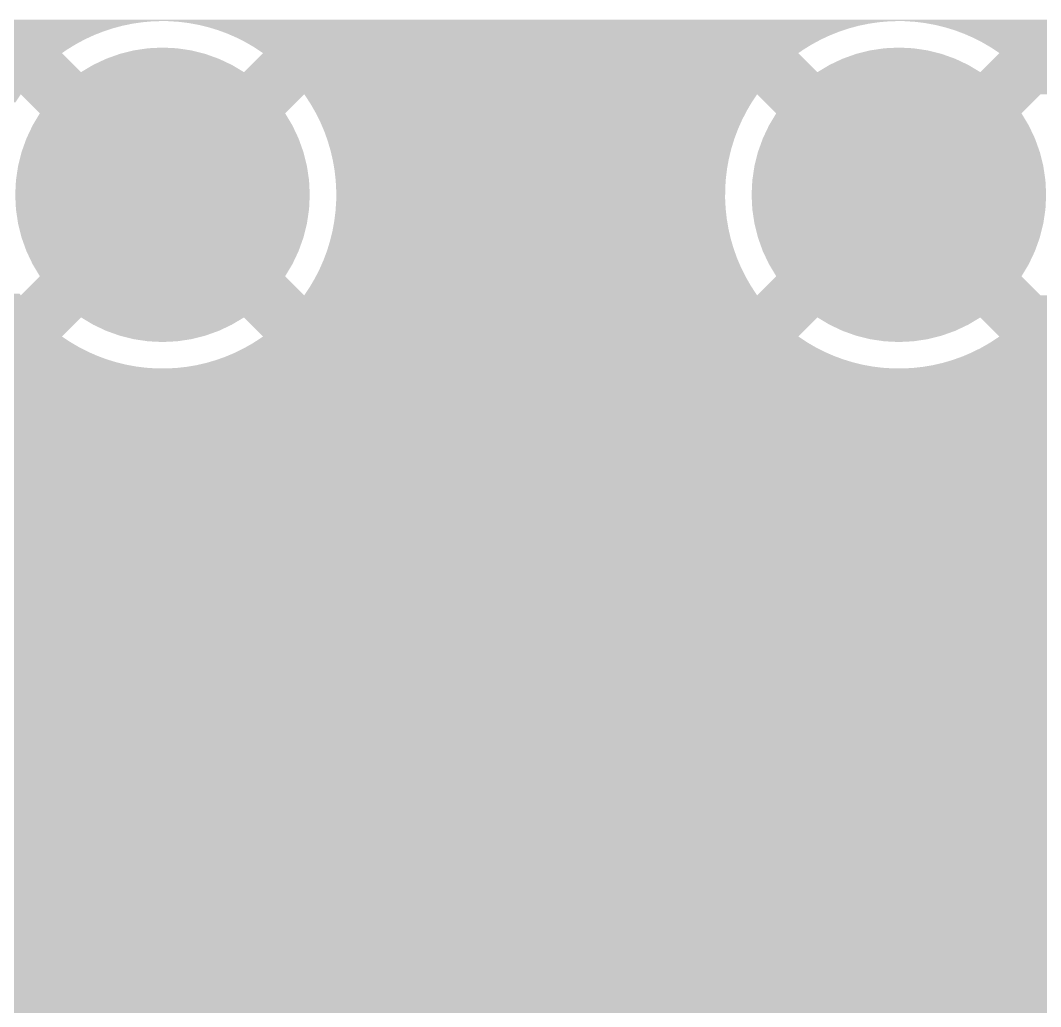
# Model space of a CAD drawing. Extents: x 295 to 953, y 10 to 290.
# Drawn here: x 609.03 to 614.84, y 225.75 to 231.36 of the extents above; entities that cross this region are included whole.
import ezdxf

# ---------------------------------------------------------------- set-up
doc = ezdxf.new("R2010")
doc.units = 0
doc.header["$LTSCALE"] = 5
doc.header["$MEASUREMENT"] = 0
doc.layers.get('0').update_dxf_attribs({"linetype": 'CONTINUOUS', "lineweight": 25})

msp = doc.modelspace()

# ---------------------------------------------------------------- linework, layer by layer
at = {"const_width": 0.8382}
for points in [[(609.4227, 230.3691, 1), (610.2609, 230.3691, 1)], [(613.6137, 230.3691, 1), (614.4519, 230.3691, 1)]]:
    msp.add_lwpolyline(points, format="xyb", close=True, dxfattribs=at)
for points in [[(546.8298, 231.3233), (546.8336, 231.3315), (609.5832, 231.3233), (609.6136, 231.3315)], [(546.8336, 231.3315), (546.8392, 231.3431), (609.6136, 231.3315), (609.67, 231.3431)], [(546.8392, 231.3431), (546.8431, 231.3515), (609.67, 231.3431), (609.7269, 231.3515)], [(546.8431, 231.3515), (546.8455, 231.3565), (609.7269, 231.3515), (609.7843, 231.3565)], [(546.8455, 231.3565), (546.8463, 231.3582), (609.7843, 231.3565), (609.8418, 231.3582)], [(546.8463, 231.3582), (546.8499, 231.3658), (630.273, 231.3582), (630.273, 231.3658)], [(609.8764, 231.3576), (609.8418, 231.3582), (614.012, 231.3576), (614.0328, 231.3582)], [(609.8931, 231.3565), (609.8764, 231.3576), (613.9753, 231.3565), (614.012, 231.3576)], [(609.9339, 231.3539), (609.8931, 231.3565), (613.9453, 231.3539), (613.9753, 231.3565)], [(609.9534, 231.3515), (609.9339, 231.3539), (613.9179, 231.3515), (613.9453, 231.3539)], [(609.9911, 231.3468), (609.9534, 231.3515), (613.8864, 231.3468), (613.9179, 231.3515)], [(610.0115, 231.3431), (609.9911, 231.3468), (613.861, 231.3431), (613.8864, 231.3468)], [(610.0477, 231.3365), (610.0115, 231.3431), (613.8289, 231.3365), (613.861, 231.3431)], [(610.0684, 231.3315), (610.0477, 231.3365), (613.8046, 231.3315), (613.8289, 231.3365)], [(610.1037, 231.3229), (610.0684, 231.3315), (613.7726, 231.3229), (613.8046, 231.3315)], [(614.0674, 231.3576), (614.0328, 231.3582), (630.273, 231.3576), (630.273, 231.3582)], [(614.1249, 231.3539), (614.0674, 231.3576), (630.273, 231.3539), (630.273, 231.3576)], [(614.1821, 231.3468), (614.1249, 231.3539), (630.273, 231.3468), (630.273, 231.3539)], [(614.2387, 231.3365), (614.1821, 231.3468), (630.273, 231.3365), (630.273, 231.3468)], [(614.2947, 231.3229), (614.2387, 231.3365), (630.273, 231.3229), (630.273, 231.3365)], [(546.7872, 231.2528), (546.8033, 231.2771), (609.3976, 231.2528), (609.4498, 231.2771)], [(546.8033, 231.2771), (546.8067, 231.2823), (609.4498, 231.2771), (609.4628, 231.2823)], [(546.8067, 231.2823), (546.8158, 231.2984), (609.4628, 231.2823), (609.5033, 231.2984)], [(546.8158, 231.2984), (546.826, 231.3165), (609.5033, 231.2984), (609.558, 231.3165)], [(546.826, 231.3165), (546.8298, 231.3233), (609.558, 231.3165), (609.5832, 231.3233)], [(610.1243, 231.3165), (610.1037, 231.3229), (613.749, 231.3165), (613.7726, 231.3229)], [(610.1587, 231.306), (610.1243, 231.3165), (613.7172, 231.306), (613.749, 231.3165)], [(610.1792, 231.2984), (610.1587, 231.306), (613.6943, 231.2984), (613.7172, 231.306)], [(610.2127, 231.286), (610.1792, 231.2984), (613.6631, 231.286), (613.6943, 231.2984)], [(610.2329, 231.2771), (610.2127, 231.286), (613.6408, 231.2771), (613.6631, 231.286)], [(610.2654, 231.2629), (610.2329, 231.2771), (613.6102, 231.2629), (613.6408, 231.2771)], [(614.3497, 231.306), (614.2947, 231.3229), (630.273, 231.306), (630.273, 231.3229)], [(614.4037, 231.286), (614.3497, 231.306), (630.273, 231.286), (630.273, 231.306)], [(614.4564, 231.2629), (614.4037, 231.286), (630.273, 231.2629), (630.273, 231.286)], [(540.9915, 231.2082), (541.0037, 231.2254), (609.3191, 231.2082), (609.3469, 231.2254)], [(541.0037, 231.2254), (541.0162, 231.2431), (609.3469, 231.2254), (609.3796, 231.2431)], [(546.7808, 231.2431), (546.7872, 231.2528), (609.3796, 231.2431), (609.3976, 231.2528)], [(610.2852, 231.2528), (610.2654, 231.2629), (613.5886, 231.2528), (613.6102, 231.2629)], [(610.3167, 231.2367), (610.2852, 231.2528), (613.5588, 231.2367), (613.5886, 231.2528)], [(610.3359, 231.2254), (610.3167, 231.2367), (613.5379, 231.2254), (613.5588, 231.2367)], [(610.3664, 231.2076), (610.3359, 231.2254), (613.509, 231.2076), (613.5379, 231.2254)], [(614.5077, 231.2367), (614.4564, 231.2629), (630.273, 231.2367), (630.273, 231.2629)], [(614.5574, 231.2076), (614.5077, 231.2367), (630.273, 231.2076), (630.273, 231.2367)], [(546.5205, 231.1952), (546.5075, 231.2082), (609.298, 231.1952), (609.3191, 231.2082)], [(546.5401, 231.1756), (546.5205, 231.1952), (609.2694, 231.1756), (609.298, 231.1952)], [(546.6267, 231.089), (546.5401, 231.1756), (609.3561, 231.089), (609.2694, 231.1756)], [(610.2361, 230.9975), (610.4143, 231.1756), (613.6386, 230.9975), (613.4604, 231.1756)], [(610.3849, 231.1952), (610.3664, 231.2076), (613.489, 231.1952), (613.509, 231.2076)], [(610.4142, 231.1756), (610.3849, 231.1952), (613.4604, 231.1756), (613.489, 231.1952)], [(614.4271, 230.9975), (614.6053, 231.1756), (630.273, 230.9975), (630.273, 231.1756)], [(614.6053, 231.1756), (614.5574, 231.2076), (630.273, 231.1756), (630.273, 231.2076)], [(609.6785, 231.0923), (609.6932, 231.0959), (610.0067, 231.0923), (609.9885, 231.0959)], [(609.6932, 231.0959), (609.7281, 231.1018), (609.9885, 231.0959), (609.9578, 231.1018)], [(609.7281, 231.1018), (609.7424, 231.1042), (609.9578, 231.1018), (609.9382, 231.1042)], [(609.7424, 231.1042), (609.7791, 231.1079), (609.9382, 231.1042), (609.9083, 231.1079)], [(609.7791, 231.1079), (609.792, 231.1092), (609.9083, 231.1079), (609.885, 231.1092)], [(609.792, 231.1092), (609.8362, 231.1107), (609.885, 231.1092), (609.8585, 231.1107)], [(609.8362, 231.1107), (609.8418, 231.1109), (609.8585, 231.1107), (609.8418, 231.1109)], [(613.8695, 231.0923), (613.8842, 231.0959), (614.1977, 231.0923), (614.1795, 231.0959)], [(613.8842, 231.0959), (613.9191, 231.1018), (614.1795, 231.0959), (614.1488, 231.1018)], [(613.9191, 231.1018), (613.9334, 231.1042), (614.1488, 231.1018), (614.1292, 231.1042)], [(613.9334, 231.1042), (613.9701, 231.1079), (614.1292, 231.1042), (614.0993, 231.1079)], [(613.9701, 231.1079), (613.983, 231.1092), (614.0993, 231.1079), (614.076, 231.1092)], [(613.983, 231.1092), (614.0272, 231.1107), (614.076, 231.1092), (614.0495, 231.1107)], [(614.0272, 231.1107), (614.0328, 231.1109), (614.0495, 231.1107), (614.0328, 231.1109)], [(546.5302, 231.0319), (546.5719, 231.0538), (609.4132, 231.0319), (609.3912, 231.0538)], [(546.5719, 231.0538), (546.6118, 231.0787), (609.3912, 231.0538), (609.3664, 231.0787)], [(546.6118, 231.0787), (546.6267, 231.089), (609.3664, 231.0787), (609.3561, 231.089)], [(609.5055, 231.0302), (609.5363, 231.0446), (610.1774, 231.0302), (610.1483, 231.0446)], [(609.5363, 231.0446), (609.5506, 231.0513), (610.1483, 231.0446), (610.1321, 231.0513)], [(609.5506, 231.0513), (609.5825, 231.0637), (610.1321, 231.0513), (610.1022, 231.0637)], [(609.5825, 231.0637), (609.5971, 231.0694), (610.1022, 231.0637), (610.0854, 231.0694)], [(609.5971, 231.0694), (609.63, 231.0796), (610.0854, 231.0694), (610.0549, 231.0796)], [(609.63, 231.0796), (609.6447, 231.0842), (610.0549, 231.0796), (610.0375, 231.0842)], [(609.6447, 231.0842), (609.6785, 231.0923), (610.0375, 231.0842), (610.0067, 231.0923)], [(613.6965, 231.0302), (613.7273, 231.0446), (614.3684, 231.0302), (614.3393, 231.0446)], [(613.7273, 231.0446), (613.7416, 231.0513), (614.3393, 231.0446), (614.3231, 231.0513)], [(613.7416, 231.0513), (613.7735, 231.0637), (614.3231, 231.0513), (614.2932, 231.0637)], [(613.7735, 231.0637), (613.7881, 231.0694), (614.2932, 231.0637), (614.2764, 231.0694)], [(613.7881, 231.0694), (613.821, 231.0796), (614.2764, 231.0694), (614.2459, 231.0796)], [(613.821, 231.0796), (613.8357, 231.0842), (614.2459, 231.0796), (614.2285, 231.0842)], [(613.8357, 231.0842), (613.8695, 231.0923), (614.2285, 231.0842), (614.1977, 231.0923)], [(546.3515, 230.9752), (546.3976, 230.9846), (630.273, 230.9752), (630.273, 230.9846)], [(546.3976, 230.9846), (546.4429, 230.9972), (630.273, 230.9846), (630.273, 230.9972)], [(546.4437, 230.9975), (546.4872, 231.013), (609.4476, 230.9975), (609.4321, 231.013)], [(546.4872, 231.013), (546.5302, 231.0319), (609.4321, 231.013), (609.4132, 231.0319)], [(609.4476, 230.9975), (609.4618, 231.0061), (610.2361, 230.9975), (610.2211, 231.0061)], [(609.4618, 231.0061), (609.4915, 231.0225), (610.2211, 231.0061), (610.193, 231.0225)], [(609.4915, 231.0225), (609.5055, 231.0302), (610.193, 231.0225), (610.1774, 231.0302)], [(613.6386, 230.9975), (613.6528, 231.0061), (614.4271, 230.9975), (614.4121, 231.0061)], [(613.6528, 231.0061), (613.6825, 231.0225), (614.4121, 231.0061), (614.384, 231.0225)], [(613.6825, 231.0225), (613.6965, 231.0302), (614.384, 231.0225), (614.3684, 231.0302)], [(540.5333, 230.895), (540.6748, 230.9415), (609.0042, 230.895), (609.0353, 230.9415)], [(540.6748, 230.9415), (540.6835, 230.9444), (630.273, 230.9415), (630.273, 230.9444)], [(540.6835, 230.9444), (540.7212, 230.9665), (630.273, 230.9444), (630.273, 230.9665)], [(546.2579, 230.9665), (546.3048, 230.9692), (630.273, 230.9665), (630.273, 230.9692)], [(546.3048, 230.9692), (546.3515, 230.9752), (630.273, 230.9692), (630.273, 230.9752)], [(609.2134, 230.7634), (609.0353, 230.9415), (610.4702, 230.7634), (610.6484, 230.9415)], [(610.6551, 230.932), (610.6484, 230.9415), (613.2199, 230.932), (613.2263, 230.9415)], [(610.68, 230.8936), (610.6551, 230.932), (613.1943, 230.8936), (613.2199, 230.932)], [(613.4044, 230.7634), (613.2263, 230.9415), (614.6612, 230.7634), (614.8394, 230.9415)], [(610.6865, 230.8837), (610.68, 230.8936), (613.1885, 230.8837), (613.1943, 230.8936)], [(610.7091, 230.844), (610.6865, 230.8837), (613.1652, 230.844), (613.1885, 230.8837)], [(610.715, 230.8337), (610.7091, 230.844), (613.16, 230.8337), (613.1652, 230.844)], [(610.7353, 230.7927), (610.715, 230.8337), (613.1391, 230.7927), (613.16, 230.8337)], [(609.1968, 230.7347), (609.2134, 230.7633), (610.4873, 230.7347), (610.4702, 230.7633)], [(609.2134, 230.7633), (609.2134, 230.7634), (610.4702, 230.7633), (610.4702, 230.7634)], [(610.7405, 230.7821), (610.7353, 230.7927), (613.1344, 230.7821), (613.1391, 230.7927)], [(610.7585, 230.7399), (610.7405, 230.7821), (613.1159, 230.7399), (613.1344, 230.7821)], [(613.3878, 230.7347), (613.4044, 230.7633), (614.6783, 230.7347), (614.6612, 230.7633)], [(613.4044, 230.7633), (613.4044, 230.7634), (614.6612, 230.7633), (614.6612, 230.7634)], [(609.1663, 230.6755), (609.1737, 230.6905), (610.517, 230.6755), (610.5104, 230.6905)], [(609.1737, 230.6905), (609.1884, 230.7202), (610.5104, 230.6905), (610.4949, 230.7202)], [(609.1884, 230.7202), (609.1968, 230.7347), (610.4949, 230.7202), (610.4873, 230.7347)], [(610.7631, 230.7291), (610.7585, 230.7399), (613.1119, 230.7291), (613.1159, 230.7399)], [(610.7785, 230.686), (610.7631, 230.7291), (613.0959, 230.686), (613.1119, 230.7291)], [(613.3573, 230.6755), (613.3647, 230.6905), (614.708, 230.6755), (614.7014, 230.6905)], [(613.3647, 230.6905), (613.3794, 230.7202), (614.7014, 230.6905), (614.6859, 230.7202)], [(613.3794, 230.7202), (613.3878, 230.7347), (614.6859, 230.7202), (614.6783, 230.7347)], [(609.1366, 230.598), (609.1472, 230.6294), (610.5474, 230.598), (610.5361, 230.6294)], [(609.1472, 230.6294), (609.1536, 230.6449), (610.5361, 230.6294), (610.5305, 230.6449)], [(609.1536, 230.6449), (609.1663, 230.6755), (610.5305, 230.6449), (610.517, 230.6755)], [(610.7824, 230.6749), (610.7785, 230.686), (613.0925, 230.6749), (613.0959, 230.686)], [(610.7953, 230.6309), (610.7824, 230.6749), (613.079, 230.6309), (613.0925, 230.6749)], [(610.7986, 230.6197), (610.7953, 230.6309), (613.0763, 230.6197), (613.079, 230.6309)], [(613.3276, 230.598), (613.3382, 230.6294), (614.7384, 230.598), (614.7271, 230.6294)], [(613.3382, 230.6294), (613.3446, 230.6449), (614.7271, 230.6294), (614.7215, 230.6449)], [(613.3446, 230.6449), (613.3573, 230.6755), (614.7215, 230.6449), (614.708, 230.6755)], [(609.1228, 230.5501), (609.1313, 230.5822), (610.5612, 230.5501), (610.552, 230.5822)], [(609.1313, 230.5822), (609.1366, 230.598), (610.552, 230.5822), (610.5474, 230.598)], [(610.809, 230.5749), (610.7986, 230.6197), (613.0654, 230.5749), (613.0763, 230.6197)], [(610.8116, 230.5635), (610.809, 230.5749), (613.0633, 230.5635), (613.0654, 230.5749)], [(613.3138, 230.5501), (613.3223, 230.5822), (614.7522, 230.5501), (614.743, 230.5822)], [(613.3223, 230.5822), (613.3276, 230.598), (614.743, 230.5822), (614.7384, 230.598)], [(609.1123, 230.5013), (609.1186, 230.534), (610.5718, 230.5013), (610.5647, 230.534)], [(609.1186, 230.534), (609.1228, 230.5501), (610.5647, 230.534), (610.5612, 230.5501)], [(610.8193, 230.5183), (610.8116, 230.5635), (613.0551, 230.5183), (613.0633, 230.5635)], [(610.8213, 230.5068), (610.8193, 230.5183), (613.0537, 230.5068), (613.0551, 230.5183)], [(613.3033, 230.5013), (613.3096, 230.534), (614.7628, 230.5013), (614.7557, 230.534)], [(613.3096, 230.534), (613.3138, 230.5501), (614.7557, 230.534), (614.7522, 230.5501)], [(609.1051, 230.452), (609.1091, 230.485), (610.579, 230.452), (610.5742, 230.485)], [(609.1091, 230.485), (609.1123, 230.5013), (610.5742, 230.485), (610.5718, 230.5013)], [(610.8263, 230.4612), (610.8213, 230.5068), (613.0481, 230.4612), (613.0537, 230.5068)], [(610.8276, 230.4496), (610.8263, 230.4612), (613.0473, 230.4496), (613.0481, 230.4612)], [(613.2961, 230.452), (613.3001, 230.485), (614.77, 230.452), (614.7652, 230.485)], [(613.3001, 230.485), (613.3033, 230.5013), (614.7652, 230.485), (614.7628, 230.5013)], [(609.1002, 230.3857), (609.1011, 230.4023), (610.5831, 230.3857), (610.5829, 230.4023)], [(609.1011, 230.4023), (609.103, 230.4355), (610.5829, 230.4023), (610.5803, 230.4355)], [(609.103, 230.4355), (609.1051, 230.452), (610.5803, 230.4355), (610.579, 230.452)], [(610.83, 230.4037), (610.8276, 230.4496), (613.0444, 230.4037), (613.0473, 230.4496)], [(610.8306, 230.3921), (610.83, 230.4037), (613.0443, 230.3921), (613.0444, 230.4037)], [(613.2912, 230.3857), (613.2921, 230.4023), (614.7741, 230.3857), (614.7739, 230.4023)], [(613.2921, 230.4023), (613.294, 230.4355), (614.7739, 230.4023), (614.7713, 230.4355)], [(613.294, 230.4355), (613.2961, 230.452), (614.7713, 230.4355), (614.77, 230.452)], [(609.1006, 230.3524), (609.1002, 230.3857), (610.5835, 230.3524), (610.5831, 230.3857)], [(609.1008, 230.3359), (609.1006, 230.3524), (610.5825, 230.3359), (610.5835, 230.3524)], [(610.8303, 230.3345), (610.8304, 230.3461), (613.0446, 230.3345), (613.044, 230.3461)], [(610.8304, 230.3461), (610.8306, 230.3921), (613.044, 230.3461), (613.0443, 230.3921)], [(613.2916, 230.3524), (613.2912, 230.3857), (614.7745, 230.3524), (614.7741, 230.3857)], [(613.2918, 230.3359), (613.2916, 230.3524), (614.7735, 230.3359), (614.7745, 230.3524)], [(609.1034, 230.3026), (609.1008, 230.3359), (610.5807, 230.3026), (610.5825, 230.3359)], [(609.1047, 230.2862), (609.1034, 230.3026), (610.5786, 230.2862), (610.5807, 230.3026)], [(609.1095, 230.2532), (609.1047, 230.2862), (610.5745, 230.2532), (610.5786, 230.2862)], [(610.8266, 230.277), (610.8274, 230.2886), (613.0483, 230.277), (613.047, 230.2886)], [(610.8274, 230.2886), (610.8303, 230.3345), (613.047, 230.2886), (613.0446, 230.3345)], [(613.2944, 230.3026), (613.2918, 230.3359), (614.7717, 230.3026), (614.7735, 230.3359)], [(613.2957, 230.2862), (613.2944, 230.3026), (614.7696, 230.2862), (614.7717, 230.3026)], [(613.3005, 230.2532), (613.2957, 230.2862), (614.7655, 230.2532), (614.7696, 230.2862)], [(609.1119, 230.2368), (609.1095, 230.2532), (610.5714, 230.2368), (610.5745, 230.2532)], [(609.119, 230.2042), (609.1119, 230.2368), (610.5651, 230.2042), (610.5714, 230.2368)], [(610.8196, 230.2199), (610.821, 230.2314), (613.0554, 230.2199), (613.0534, 230.2314)], [(610.821, 230.2314), (610.8266, 230.277), (613.0534, 230.2314), (613.0483, 230.277)], [(613.3029, 230.2368), (613.3005, 230.2532), (614.7624, 230.2368), (614.7655, 230.2532)], [(613.31, 230.2042), (613.3029, 230.2368), (614.7561, 230.2042), (614.7624, 230.2368)], [(609.1224, 230.1881), (609.119, 230.2042), (610.5608, 230.1881), (610.5651, 230.2042)], [(609.1317, 230.156), (609.1224, 230.1881), (610.5524, 230.156), (610.5608, 230.1881)], [(610.8092, 230.1632), (610.8113, 230.1746), (613.0657, 230.1632), (613.0631, 230.1746)], [(610.8113, 230.1746), (610.8196, 230.2199), (613.0631, 230.1746), (613.0554, 230.2199)], [(613.3134, 230.1881), (613.31, 230.2042), (614.7518, 230.1881), (614.7561, 230.2042)], [(613.3227, 230.156), (613.3134, 230.1881), (614.7434, 230.156), (614.7518, 230.1881)], [(609.1362, 230.1402), (609.1317, 230.156), (610.547, 230.1402), (610.5524, 230.156)], [(609.1476, 230.1087), (609.1362, 230.1402), (610.5364, 230.1087), (610.547, 230.1402)], [(609.1532, 230.0933), (609.1476, 230.1087), (610.5301, 230.0933), (610.5364, 230.1087)], [(610.7822, 230.0633), (610.7956, 230.1073), (613.0922, 230.0633), (613.0793, 230.1073)], [(610.7956, 230.1073), (610.7984, 230.1185), (613.0793, 230.1073), (613.076, 230.1185)], [(610.7984, 230.1185), (610.8092, 230.1632), (613.076, 230.1185), (613.0657, 230.1632)], [(613.3272, 230.1402), (613.3227, 230.156), (614.738, 230.1402), (614.7434, 230.156)], [(613.3386, 230.1087), (613.3272, 230.1402), (614.7274, 230.1087), (614.738, 230.1402)], [(613.3442, 230.0933), (613.3386, 230.1087), (614.7211, 230.0933), (614.7274, 230.1087)], [(609.1667, 230.0626), (609.1532, 230.0933), (610.5174, 230.0626), (610.5301, 230.0933)], [(609.1733, 230.0477), (609.1667, 230.0626), (610.51, 230.0477), (610.5174, 230.0626)], [(610.7628, 230.009), (610.7788, 230.0522), (613.1116, 230.009), (613.0962, 230.0522)], [(610.7788, 230.0522), (610.7822, 230.0633), (613.0962, 230.0522), (613.0922, 230.0633)], [(613.3577, 230.0626), (613.3442, 230.0933), (614.7084, 230.0626), (614.7211, 230.0933)], [(613.3643, 230.0477), (613.3577, 230.0626), (614.701, 230.0477), (614.7084, 230.0626)], [(609.1888, 230.018), (609.1733, 230.0477), (610.4953, 230.018), (610.51, 230.0477)], [(609.1964, 230.0035), (609.1888, 230.018), (610.4869, 230.0035), (610.4953, 230.018)], [(609.2134, 229.9749), (609.1964, 230.0035), (610.4702, 229.9749), (610.4869, 230.0035)], [(610.7402, 229.9561), (610.7588, 229.9982), (613.1341, 229.9561), (613.1162, 229.9982)], [(610.7588, 229.9982), (610.7628, 230.009), (613.1162, 229.9982), (613.1116, 230.009)], [(613.3798, 230.018), (613.3643, 230.0477), (614.6863, 230.018), (614.701, 230.0477)], [(613.3874, 230.0035), (613.3798, 230.018), (614.6779, 230.0035), (614.6863, 230.018)], [(613.4044, 229.9749), (613.3874, 230.0035), (614.6612, 229.9749), (614.6779, 230.0035)], [(609.0353, 229.7966), (609.2134, 229.9748), (610.6484, 229.7966), (610.4703, 229.9748)], [(609.2134, 229.9748), (609.2135, 229.9749), (610.4702, 229.9748), (610.4702, 229.9749)], [(609.2134, 229.9748), (609.2134, 229.9748), (610.4703, 229.9748), (610.4702, 229.9748)], [(610.7147, 229.9045), (610.7356, 229.9455), (613.1597, 229.9045), (613.1394, 229.9455)], [(610.7356, 229.9455), (610.7402, 229.9561), (613.1394, 229.9455), (613.1341, 229.9561)], [(613.2263, 229.7966), (613.4044, 229.9748), (614.8394, 229.7966), (614.6613, 229.9748)], [(613.4044, 229.9748), (613.4045, 229.9749), (614.6612, 229.9748), (614.6612, 229.9749)], [(613.4044, 229.9748), (613.4044, 229.9748), (614.6613, 229.9748), (614.6612, 229.9748)], [(610.6861, 229.8544), (610.7094, 229.8942), (613.1882, 229.8544), (613.1655, 229.8942)], [(610.7094, 229.8942), (610.7147, 229.9045), (613.1655, 229.8942), (613.1597, 229.9045)], [(610.6548, 229.8062), (610.6803, 229.8445), (613.2196, 229.8062), (613.1946, 229.8445)], [(610.6803, 229.8445), (610.6861, 229.8544), (613.1946, 229.8445), (613.1882, 229.8544)], [(526.4762, 229.7966), (526.4757, 229.8062), (609.0353, 229.7966), (609.0286, 229.8062)], [(526.4793, 229.7407), (526.4762, 229.7966), (630.273, 229.7407), (630.273, 229.7966)], [(610.6484, 229.7966), (610.6548, 229.8062), (613.2263, 229.7966), (613.2196, 229.8062)], [(526.4808, 229.7153), (526.4793, 229.7407), (609.4222, 229.7153), (609.4476, 229.7407)], [(526.48, 229.6528), (526.4808, 229.7153), (609.3597, 229.6528), (609.4222, 229.7153)], [(609.4625, 229.732), (609.4476, 229.7407), (610.2219, 229.732), (610.2361, 229.7407)], [(609.4907, 229.7156), (609.4625, 229.732), (610.1922, 229.7156), (610.2219, 229.732)], [(609.5063, 229.7079), (609.4907, 229.7156), (610.1782, 229.7079), (610.1922, 229.7156)], [(609.5354, 229.6935), (609.5063, 229.7079), (610.1474, 229.6935), (610.1782, 229.7079)], [(610.4143, 229.5625), (610.2361, 229.7407), (613.4604, 229.5625), (613.6386, 229.7407)], [(613.6535, 229.732), (613.6386, 229.7407), (614.4129, 229.732), (614.4271, 229.7407)], [(613.6817, 229.7156), (613.6535, 229.732), (614.3832, 229.7156), (614.4129, 229.732)], [(613.6973, 229.7079), (613.6817, 229.7156), (614.3692, 229.7079), (614.3832, 229.7156)], [(613.7264, 229.6935), (613.6973, 229.7079), (614.3384, 229.6935), (614.3692, 229.7079)], [(614.6053, 229.5625), (614.4271, 229.7407), (630.273, 229.5625), (630.273, 229.7407)], [(526.473, 229.5625), (526.48, 229.6528), (609.2694, 229.5625), (609.3597, 229.6528)], [(609.5516, 229.6868), (609.5354, 229.6935), (610.133, 229.6868), (610.1474, 229.6935)], [(609.5815, 229.6745), (609.5516, 229.6868), (610.1012, 229.6745), (610.133, 229.6868)], [(609.5983, 229.6688), (609.5815, 229.6745), (610.0865, 229.6688), (610.1012, 229.6745)], [(609.6287, 229.6586), (609.5983, 229.6688), (610.0537, 229.6586), (610.0865, 229.6688)], [(609.6462, 229.6539), (609.6287, 229.6586), (610.0389, 229.6539), (610.0537, 229.6586)], [(609.6769, 229.6458), (609.6462, 229.6539), (610.0051, 229.6458), (610.0389, 229.6539)], [(609.6952, 229.6423), (609.6769, 229.6458), (609.9905, 229.6423), (610.0051, 229.6458)], [(609.7259, 229.6364), (609.6952, 229.6423), (609.9556, 229.6364), (609.9905, 229.6423)], [(613.7426, 229.6868), (613.7264, 229.6935), (614.324, 229.6868), (614.3384, 229.6935)], [(613.7725, 229.6745), (613.7426, 229.6868), (614.2922, 229.6745), (614.324, 229.6868)], [(613.7893, 229.6688), (613.7725, 229.6745), (614.2775, 229.6688), (614.2922, 229.6745)], [(613.8197, 229.6586), (613.7893, 229.6688), (614.2447, 229.6586), (614.2775, 229.6688)], [(613.8372, 229.6539), (613.8197, 229.6586), (614.2299, 229.6539), (614.2447, 229.6586)], [(613.8679, 229.6458), (613.8372, 229.6539), (614.1961, 229.6458), (614.2299, 229.6539)], [(613.8862, 229.6423), (613.8679, 229.6458), (614.1815, 229.6423), (614.1961, 229.6458)], [(613.9169, 229.6364), (613.8862, 229.6423), (614.1466, 229.6364), (614.1815, 229.6423)], [(609.7454, 229.634), (609.7259, 229.6364), (609.9413, 229.634), (609.9556, 229.6364)], [(609.7754, 229.6303), (609.7454, 229.634), (609.9046, 229.6303), (609.9413, 229.634)], [(609.7987, 229.629), (609.7754, 229.6303), (609.8917, 229.629), (609.9046, 229.6303)], [(609.8252, 229.6275), (609.7987, 229.629), (609.8475, 229.6275), (609.8917, 229.629)], [(609.8418, 229.6273), (609.8252, 229.6275), (609.8418, 229.6273), (609.8475, 229.6275)], [(613.9364, 229.634), (613.9169, 229.6364), (614.1323, 229.634), (614.1466, 229.6364)], [(613.9664, 229.6303), (613.9364, 229.634), (614.0956, 229.6303), (614.1323, 229.634)], [(613.9897, 229.629), (613.9664, 229.6303), (614.0827, 229.629), (614.0956, 229.6303)], [(614.0162, 229.6275), (613.9897, 229.629), (614.0385, 229.6275), (614.0827, 229.629)], [(614.0328, 229.6273), (614.0162, 229.6275), (614.0328, 229.6273), (614.0385, 229.6275)], [(526.4682, 229.5015), (526.4705, 229.5306), (609.367, 229.5015), (609.3173, 229.5306)], [(526.4705, 229.5306), (526.473, 229.5625), (609.3173, 229.5306), (609.2694, 229.5625)], [(610.3565, 229.5244), (610.3659, 229.5306), (613.5187, 229.5244), (613.5083, 229.5306)], [(610.3659, 229.5306), (610.4048, 229.5558), (613.5083, 229.5306), (613.4704, 229.5558)], [(610.4048, 229.5558), (610.4143, 229.5625), (613.4704, 229.5558), (613.4604, 229.5625)], [(614.5475, 229.5244), (614.5958, 229.5558), (630.273, 229.5244), (630.273, 229.5558)], [(614.5958, 229.5558), (614.6053, 229.5625), (630.273, 229.5558), (630.273, 229.5625)], [(526.4643, 229.4522), (526.4662, 229.4753), (609.471, 229.4522), (609.4183, 229.4753)], [(526.4662, 229.4753), (526.4682, 229.5015), (609.4183, 229.4753), (609.367, 229.5015)], [(610.212, 229.4522), (610.2549, 229.4704), (613.662, 229.4522), (613.6205, 229.4704)], [(610.2549, 229.4704), (610.2648, 229.4753), (613.6205, 229.4704), (613.6093, 229.4753)], [(610.2648, 229.4753), (610.3065, 229.4959), (613.6093, 229.4753), (613.5688, 229.4959)], [(610.3065, 229.4959), (610.3162, 229.5015), (613.5688, 229.4959), (613.558, 229.5015)], [(610.3162, 229.5015), (610.3565, 229.5244), (613.558, 229.5015), (613.5187, 229.5244)], [(614.3929, 229.4479), (614.4459, 229.4704), (630.273, 229.4479), (630.273, 229.4704)], [(614.4459, 229.4704), (614.4975, 229.4959), (630.273, 229.4704), (630.273, 229.4959)], [(614.4975, 229.4959), (614.5475, 229.5244), (630.273, 229.4959), (630.273, 229.5244)], [(526.4604, 229.4017), (526.4615, 229.4153), (609.636, 229.4017), (609.58, 229.4153)], [(526.4615, 229.4153), (526.4628, 229.4321), (609.58, 229.4153), (609.525, 229.4321)], [(526.4628, 229.4321), (526.4643, 229.4522), (609.525, 229.4321), (609.471, 229.4522)], [(610.0465, 229.4017), (610.0924, 229.4123), (613.827, 229.4017), (613.7834, 229.4123)], [(610.0924, 229.4123), (610.1027, 229.4153), (613.7834, 229.4123), (613.771, 229.4153)], [(610.1027, 229.4153), (610.1476, 229.4285), (613.771, 229.4153), (613.728, 229.4285)], [(610.1476, 229.4285), (610.1579, 229.4321), (613.728, 229.4285), (613.716, 229.4321)], [(610.1579, 229.4321), (610.2019, 229.4479), (613.716, 229.4321), (613.6736, 229.4479)], [(610.2019, 229.4479), (610.212, 229.4522), (613.6736, 229.4479), (613.662, 229.4522)], [(614.2273, 229.3993), (614.2834, 229.4123), (630.273, 229.3993), (630.273, 229.4123)], [(614.2834, 229.4123), (614.3386, 229.4285), (630.273, 229.4123), (630.273, 229.4285)], [(614.3386, 229.4285), (614.3929, 229.4479), (630.273, 229.4285), (630.273, 229.4479)], [(526.4564, 229.3506), (526.4587, 229.3803), (630.273, 229.3506), (630.273, 229.3803)], [(526.4587, 229.3806), (526.459, 229.3843), (609.8072, 229.3806), (609.7498, 229.3843)], [(526.4587, 229.3803), (526.4587, 229.3806), (609.8648, 229.3803), (609.8072, 229.3806)], [(526.459, 229.3843), (526.4596, 229.3913), (609.7498, 229.3843), (609.6926, 229.3913)], [(526.4596, 229.3913), (526.4604, 229.4017), (609.6926, 229.3913), (609.636, 229.4017)], [(609.8648, 229.3803), (609.8712, 229.3806), (614.0558, 229.3803), (613.9982, 229.3806)], [(609.8712, 229.3806), (609.9223, 229.3833), (613.9982, 229.3806), (613.9566, 229.3833)], [(609.9223, 229.3833), (609.9315, 229.3843), (613.9566, 229.3833), (613.9408, 229.3843)], [(609.9315, 229.3843), (609.9795, 229.3896), (613.9408, 229.3843), (613.8974, 229.3896)], [(609.9795, 229.3896), (609.9894, 229.3913), (613.8974, 229.3896), (613.8836, 229.3913)], [(609.9894, 229.3913), (610.0363, 229.3993), (613.8836, 229.3913), (613.8399, 229.3993)], [(610.0363, 229.3993), (610.0465, 229.4017), (613.8399, 229.3993), (613.827, 229.4017)], [(614.0558, 229.3803), (614.1133, 229.3833), (630.273, 229.3803), (630.273, 229.3833)], [(614.1133, 229.3833), (614.1705, 229.3896), (630.273, 229.3833), (630.273, 229.3896)], [(614.1705, 229.3896), (614.2273, 229.3993), (630.273, 229.3896), (630.273, 229.3993)], [(526.3995, 229.0528), (526.4564, 229.3506), (630.273, 229.0528), (630.273, 229.3506)], [(526.3899, 229.0217), (526.3995, 229.0528), (630.273, 229.0217), (630.273, 229.0528)], [(541.6992, 229.0188), (541.6333, 229.0217), (630.273, 229.0188), (630.273, 229.0217)], [(541.8544, 228.9883), (541.6992, 229.0188), (630.273, 228.9883), (630.273, 229.0188)], [(541.9997, 228.9258), (541.8544, 228.9883), (630.273, 228.9258), (630.273, 228.9883)], [(542.1286, 228.8342), (541.9997, 228.9258), (630.273, 228.8342), (630.273, 228.9258)], [(542.2354, 228.7176), (542.1286, 228.8342), (630.273, 228.7176), (630.273, 228.8342)], [(542.3153, 228.5811), (542.2354, 228.7176), (630.273, 228.5811), (630.273, 228.7176)], [(542.3647, 228.4308), (542.3153, 228.5811), (630.273, 228.4308), (630.273, 228.5811)], [(542.3814, 228.2736), (542.3647, 228.4308), (630.273, 228.2736), (630.273, 228.4308)], [(542.3785, 228.2077), (542.3814, 228.2736), (630.273, 228.2077), (630.273, 228.2736)], [(542.3651, 228.1395), (542.3785, 228.2077), (630.273, 228.1395), (630.273, 228.2077)], [(603.0659, 228.1388), (603.0315, 228.1395), (630.273, 228.1388), (630.273, 228.1395)], [(603.2391, 228.1155), (603.0659, 228.1388), (630.273, 228.1155), (630.273, 228.1388)], [(603.4048, 228.0597), (603.2391, 228.1155), (630.273, 228.0597), (630.273, 228.1155)], [(603.5568, 227.9733), (603.4048, 228.0597), (630.273, 227.9733), (630.273, 228.0597)], [(603.6896, 227.8596), (603.5568, 227.9733), (630.273, 227.8596), (630.273, 227.9733)], [(603.7982, 227.7226), (603.6896, 227.8596), (630.273, 227.7226), (630.273, 227.8596)], [(603.8788, 227.5675), (603.7982, 227.7226), (630.273, 227.5675), (630.273, 227.7226)], [(603.9284, 227.3999), (603.8788, 227.5675), (630.273, 227.3999), (630.273, 227.5675)], [(603.9451, 227.2258), (603.9284, 227.3999), (630.273, 227.2258), (630.273, 227.3999)], [(603.9445, 227.1914), (603.9451, 227.2258), (630.273, 227.1914), (630.273, 227.2258)], [(603.9212, 227.0181), (603.9445, 227.1914), (630.273, 227.0181), (630.273, 227.1914)], [(603.8653, 226.8525), (603.9212, 227.0181), (630.273, 226.8525), (630.273, 227.0181)], [(603.779, 226.7005), (603.8653, 226.8525), (630.273, 226.7005), (630.273, 226.8525)], [(603.6652, 226.5677), (603.779, 226.7005), (630.273, 226.5677), (630.273, 226.7005)], [(603.5283, 226.4591), (603.6652, 226.5677), (630.273, 226.4591), (630.273, 226.5677)], [(603.3731, 226.3785), (603.5283, 226.4591), (630.273, 226.3785), (630.273, 226.4591)], [(603.2055, 226.3289), (603.3731, 226.3785), (630.273, 226.3289), (630.273, 226.3785)], [(545.7342, 226.1781), (545.7199, 226.3122), (630.273, 226.1781), (630.273, 226.3122)], [(603.0315, 226.3122), (603.2055, 226.3289), (630.273, 226.3122), (630.273, 226.3289)], [(545.7313, 226.1122), (545.7342, 226.1781), (630.273, 226.1122), (630.273, 226.1781)], [(545.7008, 225.957), (545.7313, 226.1122), (630.273, 225.957), (630.273, 226.1122)], [(545.6384, 225.8117), (545.7008, 225.957), (630.273, 225.8117), (630.273, 225.957)], [(545.5468, 225.6828), (545.6384, 225.8117), (630.273, 225.6828), (630.273, 225.8117)]]:
    msp.add_solid(points)

doc.saveas('drawing.dxf')
